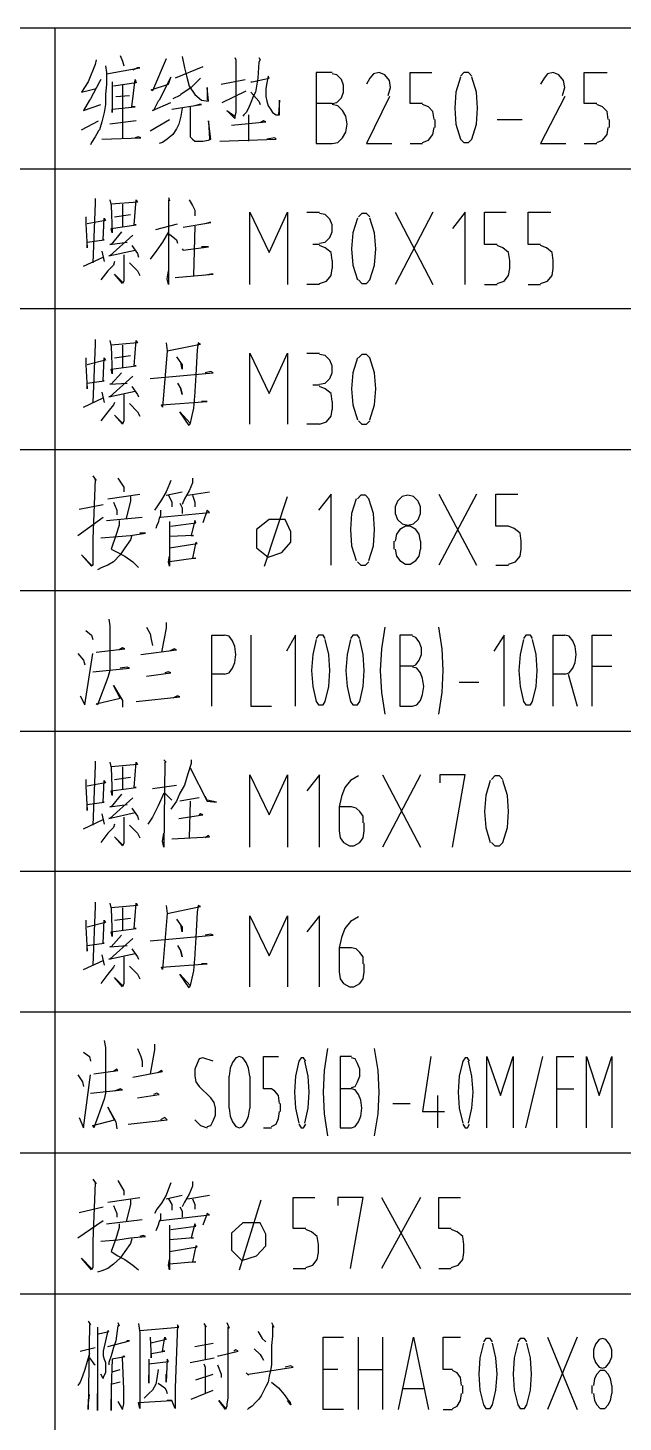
# Model space of a CAD drawing. Header units: millimetres. Extents: x -892 to 4698, y -3687 to 4524.
# Drawn here: x 3363 to 3702, y 211 to 1004 of the extents above; entities that cross this region are included whole.
import ezdxf

# ---------------------------------------------------------------- set-up
doc = ezdxf.new("R2010")
doc.units = ezdxf.units.MM
doc.layers.add('1', color=7, linetype='Continuous')

msp = doc.modelspace()

# ---------------------------------------------------------------- linework, layer by layer
at = {"layer": '1', "color": 0, "lineweight": 25}
for points in [[(2898.03, 1003.91), (4698.03, 1003.91)], [(3378.34, 1003.91), (3378.34, 923.75)], [(3401.8, 985.66), (3401.15, 983.06), (3397.24, 973.28), (3393.33, 967.42), (3401.8, 969.37)], [(3415.49, 988.27), (3416.79, 985.01), (3417.44, 982.41)], [(3441.55, 986.32), (3433.73, 968.07), (3433.08, 968.72), (3442.86, 971.98), (3444.16, 975.89), (3437.64, 962.85), (3436.99, 962.2), (3434.38, 956.99), (3433.73, 956.99), (3444.16, 961.55)], [(3450.68, 987.62), (3451.98, 981.1), (3453.28, 975.89), (3454.59, 970.67), (3457.85, 966.11), (3461.76, 962.85), (3465.67, 962.2), (3465.01, 970.02), (3465.01, 962.85)], [(3480.66, 986.97), (3481.31, 985.66), (3481.31, 958.94), (3481.31, 955.69), (3480.66, 953.73), (3480.66, 952.43), (3476.09, 956.99), (3480.66, 953.73)], [(3494.34, 986.97), (3494.99, 985.66), (3494.34, 984.36), (3493.69, 975.24), (3493.04, 970.67), (3492.39, 967.42), (3491.08, 964.81), (3489.78, 961.55), (3488.48, 958.29), (3487.17, 955.69), (3485.87, 954.38), (3485.22, 953.73)], [(3407.01, 982.41), (3407.66, 978.5), (3407.66, 971.98), (3407.01, 966.11), (3407.01, 960.25), (3406.36, 955.69), (3405.06, 950.47), (3403.75, 945.91), (3403.1, 945.26), (3401.15, 942), (3399.19, 938.74), (3398.54, 937.44)], [(3407.66, 977.84), (3426.56, 981.1), (3425.26, 981.1), (3422.65, 979.8)], [(3462.41, 981.75), (3446.77, 975.24)], [(3489.78, 973.28), (3490.43, 973.28), (3500.21, 975.24), (3499.55, 976.54), (3498.9, 972.63), (3498.25, 969.37), (3498.25, 964.81), (3498.9, 962.2), (3499.55, 959.6), (3500.86, 957.64), (3502.16, 955.69), (3504.12, 954.38), (3506.07, 954.38), (3506.07, 962.85), (3505.42, 954.38)], [(3536.05, 978.5), (3526.93, 978.5), (3526.93, 938.09)], [(3536.05, 960.9), (3538.66, 961.55), (3541.26, 964.16), (3542.57, 967.42), (3542.57, 971.33), (3541.26, 974.58), (3538.66, 977.19), (3536.05, 977.84)], [(3567.98, 965.46), (3569.29, 970.02), (3568.64, 973.93), (3566.03, 977.19), (3562.77, 978.5), (3559.51, 977.84), (3557.56, 975.24), (3555.6, 971.98)], [(3587.53, 960.9), (3580.37, 960.9), (3580.37, 978.5), (3592.75, 978.5)], [(3609.04, 975.89), (3606.43, 967.42), (3605.78, 958.29), (3606.43, 949.17), (3609.04, 940.7)], [(3615.56, 976.54), (3613.6, 978.5), (3611, 978.5), (3609.04, 976.54)], [(3609.04, 940.7), (3611, 938.74), (3613.6, 938.74), (3615.56, 940.7), (3618.16, 949.17), (3618.82, 958.29), (3618.16, 967.42), (3615.56, 975.89)], [(3667.04, 965.46), (3668.35, 970.02), (3667.69, 973.93), (3665.09, 977.19), (3661.83, 978.5), (3658.57, 977.84), (3656.61, 975.24), (3654.66, 971.98)], [(3686.59, 960.9), (3679.42, 960.9), (3679.42, 978.5), (3692.46, 978.5)], [(3404.41, 974.58), (3403.75, 973.28), (3398.54, 963.51), (3397.89, 962.85), (3394.63, 956.99), (3404.41, 960.25)], [(3410.92, 973.28), (3410.92, 970.02), (3410.92, 955.69), (3410.92, 957.64), (3423.96, 958.94), (3422, 958.94), (3423.96, 974.58), (3424.61, 972.63), (3411.57, 970.67)], [(3416.79, 971.33), (3416.79, 941.35)], [(3461.1, 975.24), (3455.89, 970.02), (3450.03, 966.11), (3449.37, 965.46), (3445.46, 963.51)], [(3472.83, 971.98), (3486.52, 974.58)], [(3473.49, 961.55), (3487.17, 968.07)], [(3412.88, 964.81), (3420.7, 965.46)], [(3444.81, 957.64), (3461.76, 960.25), (3460.45, 960.25), (3457.85, 959.6)], [(3489.78, 967.42), (3494.34, 962.2), (3494.99, 960.25)], [(3536.05, 960.9), (3526.93, 960.9)], [(3536.05, 938.09), (3539.31, 938.74), (3541.92, 941.35), (3543.87, 944.61), (3544.52, 949.17), (3543.87, 953.73), (3541.92, 956.99), (3539.31, 959.6), (3536.05, 960.25)], [(3568.64, 964.81), (3555.6, 938.09), (3569.94, 938.09)], [(3594.05, 951.78), (3593.4, 956.34), (3590.79, 958.94), (3587.53, 960.25)], [(3668.35, 964.81), (3654.66, 938.09), (3669, 938.09)], [(3693.11, 951.78), (3692.46, 956.34), (3689.85, 958.94), (3686.59, 960.25)], [(3432.43, 945.26), (3443.51, 951.78)], [(3450.68, 958.29), (3450.03, 953.73), (3448.72, 949.17), (3447.42, 946.56), (3445.46, 943.3), (3442.2, 940.7), (3439.6, 938.74), (3437.64, 938.09)], [(3455.24, 958.94), (3455.24, 945.91), (3455.24, 942), (3456.54, 940.7), (3457.85, 939.39), (3462.41, 939.39), (3465.67, 940.04), (3466.97, 940.7), (3465.67, 951.12), (3466.32, 940.7)], [(3488.48, 954.38), (3488.48, 939.39)], [(3594.7, 947.21), (3594.7, 951.78)], [(3629.89, 951.78), (3644.23, 951.78)], [(3693.76, 947.21), (3693.76, 951.78)], [(3393.33, 945.91), (3403.1, 951.12)], [(3424.61, 951.12), (3409.62, 949.17)], [(3478.7, 948.52), (3498.25, 950.47), (3496.95, 951.12), (3494.99, 949.82)], [(3587.53, 938.74), (3590.79, 940.04), (3593.4, 943.3), (3594.05, 947.21)], [(3686.59, 938.74), (3689.85, 940.04), (3692.46, 943.3), (3693.11, 947.21)], [(3405.06, 940.7), (3427.22, 941.35), (3425.91, 942), (3423.96, 941.35)], [(3472.18, 939.39), (3504.12, 940.7), (3503.46, 941.35), (3498.9, 940.7)], [(3526.93, 938.09), (3536.05, 938.09)], [(3580.37, 938.09), (3587.53, 938.09)], [(3679.42, 938.09), (3686.59, 938.09)], [(2898.03, 923.75), (4698.03, 923.75)], [(2898.03, 923.75), (4698.03, 923.75)], [(3378.34, 923.75), (3378.34, 844.24)], [(3401.15, 906.81), (3401.15, 904.2), (3399.84, 870.31)], [(3409.62, 906.16), (3410.27, 902.9), (3410.92, 887.26), (3410.27, 889.86), (3424.61, 891.82), (3423.31, 891.82), (3424.61, 906.16), (3425.26, 904.85), (3410.27, 903.55)], [(3442.86, 907.46), (3443.51, 905.5), (3442.86, 906.16), (3442.86, 857.93), (3442.2, 861.19), (3442.86, 865.75)], [(3454.59, 906.16), (3456.54, 902.9), (3457.85, 900.29), (3457.85, 897.03)], [(3395.93, 896.38), (3395.93, 892.47), (3396.59, 878.78), (3396.59, 882.04), (3406.36, 883.35), (3405.71, 883.35), (3406.36, 895.73), (3407.01, 894.43), (3396.59, 892.47)], [(3412.23, 896.38), (3421.35, 897.68)], [(3416.79, 903.55), (3416.79, 890.52)], [(3489.13, 857.93), (3489.13, 898.99), (3500.21, 876.18), (3510.63, 898.99), (3510.63, 857.93)], [(3521.71, 898.99), (3528.88, 898.99)], [(3528.88, 881.39), (3532.14, 882.04), (3534.75, 884.65), (3536.05, 887.91), (3536.05, 891.82), (3534.75, 895.08), (3532.14, 897.68), (3528.88, 898.34)], [(3557.56, 896.38), (3555.6, 898.34), (3552.99, 898.34), (3551.04, 896.38)], [(3571.89, 898.99), (3593.4, 857.93)], [(3593.4, 898.99), (3571.89, 857.93)], [(3611.65, 857.93), (3611.65, 898.99), (3604.48, 889.86)], [(3629.89, 880.74), (3622.73, 880.74), (3622.73, 898.99), (3635.11, 898.99)], [(3654.66, 880.74), (3647.49, 880.74), (3647.49, 898.99), (3660.52, 898.99)], [(3435.69, 889.21), (3448.07, 892.47)], [(3451.33, 890.52), (3466.97, 893.12), (3466.32, 893.12), (3463.71, 892.47)], [(3457.85, 891.17), (3457.19, 863.14)], [(3550.39, 895.73), (3547.78, 887.26), (3547.13, 878.13), (3547.78, 869.01), (3550.39, 860.54)], [(3551.04, 860.54), (3552.99, 858.58), (3555.6, 858.58), (3557.56, 860.54), (3560.16, 869.01), (3560.81, 878.13), (3560.16, 887.26), (3557.56, 895.73)], [(3422.65, 885.95), (3409.62, 874.22), (3408.97, 874.22), (3423.96, 877.48)], [(3416.14, 887.91), (3410.27, 880.74), (3409.62, 880.74), (3419.4, 882.04)], [(3442.86, 887.91), (3439.6, 882.04), (3436.34, 877.48), (3432.43, 872.27)], [(3443.51, 886.61), (3447.42, 883.35), (3448.07, 881.39)], [(3528.88, 880.74), (3524.97, 880.74)], [(3394.63, 868.36), (3405.71, 873.57)], [(3405.06, 876.83), (3406.36, 870.96)], [(3417.44, 874.87), (3417.44, 865.1), (3417.44, 862.49), (3417.44, 859.89), (3416.79, 858.58), (3412.23, 863.8), (3416.79, 859.23)], [(3422, 880.09), (3425.26, 875.53), (3425.91, 873.57)], [(3450.68, 878.13), (3451.33, 877.48), (3465.67, 879.44), (3465.01, 879.44), (3461.76, 879.44)], [(3536.05, 871.62), (3535.4, 876.18), (3532.14, 878.78), (3528.88, 880.09)], [(3637.06, 871.62), (3636.41, 876.18), (3633.15, 878.78), (3629.89, 880.09)], [(3661.83, 871.62), (3661.18, 876.18), (3657.92, 878.78), (3654.66, 880.09)], [(3412.23, 870.96), (3411.57, 869.01), (3408.32, 865.75), (3404.41, 860.54)], [(3420.7, 870.31), (3425.26, 865.75), (3426.56, 863.14)], [(3528.88, 858.58), (3532.79, 859.89), (3535.4, 863.14), (3536.05, 867.05)], [(3536.05, 871.62), (3536.05, 867.05)], [(3629.89, 858.58), (3633.81, 859.89), (3636.41, 863.14), (3637.06, 867.05)], [(3637.06, 867.05), (3637.06, 871.62)], [(3654.66, 858.58), (3658.57, 859.89), (3661.18, 863.14), (3661.83, 867.05)], [(3661.83, 867.05), (3661.83, 871.62)], [(3446.77, 861.84), (3468.27, 863.8), (3466.97, 863.8), (3463.06, 863.14)], [(3528.88, 857.93), (3521.71, 857.93)], [(3622.73, 857.93), (3629.89, 857.93)], [(3647.49, 857.93), (3654.66, 857.93)], [(2898.03, 844.24), (4698.03, 844.24)], [(2898.03, 844.24), (4698.03, 844.24)], [(3378.34, 844.24), (3378.34, 764.09)], [(3401.15, 826.65), (3401.15, 824.04), (3399.84, 790.8)], [(3409.62, 826), (3410.27, 822.74), (3410.92, 807.1), (3410.27, 809.7), (3424.61, 811.66), (3423.31, 811.66), (3424.61, 826), (3425.26, 824.69), (3410.27, 823.39)], [(3412.23, 816.22), (3421.35, 817.52)], [(3416.79, 823.39), (3416.79, 810.36)], [(3441.55, 824.69), (3442.2, 820.13), (3439.6, 788.2), (3438.95, 789.5), (3465.01, 791.46), (3464.36, 791.46), (3461.76, 791.46)], [(3442.2, 820.13), (3461.1, 824.04), (3459.8, 824.69), (3459.15, 820.78), (3458.5, 806.45), (3457.85, 797.32), (3457.85, 796.67), (3457.19, 787.55), (3455.89, 781.68), (3455.24, 779.07), (3454.59, 777.77), (3449.37, 785.59), (3455.24, 779.07)], [(3489.13, 778.42), (3489.13, 818.83), (3500.21, 796.02), (3510.63, 818.83), (3510.63, 778.42)], [(3521.71, 818.83), (3528.88, 818.83)], [(3528.88, 801.23), (3532.14, 801.88), (3534.75, 804.49), (3536.05, 807.75), (3536.05, 811.66), (3534.75, 814.92), (3532.14, 817.52), (3528.88, 818.18)], [(3557.56, 781.03), (3560.16, 789.5), (3560.81, 798.63), (3560.16, 807.75), (3557.56, 816.22), (3555.6, 818.18), (3552.99, 818.18), (3551.04, 816.22)], [(3395.93, 816.22), (3395.93, 812.31), (3396.59, 798.63), (3396.59, 801.88), (3406.36, 803.19), (3405.71, 803.19), (3406.36, 816.22), (3407.01, 814.92), (3396.59, 812.31)], [(3447.42, 816.87), (3450.68, 812.31), (3450.68, 809.7), (3450.03, 813.61)], [(3550.39, 816.22), (3547.78, 807.75), (3547.13, 798.63), (3547.78, 789.5), (3550.39, 781.03)], [(3422.65, 805.79), (3409.62, 794.06), (3408.97, 794.06), (3423.96, 797.32)], [(3416.14, 807.75), (3410.27, 801.23), (3409.62, 801.23), (3419.4, 801.88)], [(3432.43, 804.49), (3468.27, 807.75), (3466.97, 808.4), (3463.71, 807.75)], [(3448.07, 801.88), (3450.03, 798.63), (3450.68, 795.37), (3450.03, 798.63)], [(3394.63, 788.2), (3405.71, 793.41)], [(3405.06, 796.67), (3406.36, 790.8)], [(3417.44, 795.37), (3417.44, 784.94), (3417.44, 782.33), (3417.44, 780.38), (3416.79, 778.42), (3412.23, 783.64), (3416.79, 779.07)], [(3422, 799.93), (3425.26, 795.37), (3425.91, 794.06)], [(3528.88, 800.58), (3524.97, 800.58)], [(3536.05, 791.46), (3535.4, 796.02), (3532.14, 798.63), (3528.88, 799.93)], [(3412.23, 790.8), (3411.57, 789.5), (3408.32, 785.59), (3404.41, 780.38)], [(3420.7, 790.15), (3425.26, 785.59), (3426.56, 782.98)], [(3528.88, 778.42), (3532.79, 779.73), (3535.4, 782.98), (3536.05, 786.89)], [(3536.05, 791.46), (3536.05, 786.89)], [(3528.88, 778.42), (3521.71, 778.42)], [(3551.04, 780.38), (3552.99, 778.42), (3555.6, 778.42), (3557.56, 780.38)], [(2898.03, 764.09), (4698.03, 764.09)], [(2898.03, 764.09), (4698.03, 764.09)], [(3378.34, 764.09), (3378.34, 683.93)], [(3399.84, 749.1), (3401.8, 746.49), (3401.15, 747.14), (3399.84, 713.25), (3399.84, 699.57), (3399.84, 698.26), (3399.19, 697.61), (3393.33, 704.13), (3399.19, 698.26)], [(3414.18, 747.79), (3417.44, 742.58), (3417.44, 739.97)], [(3444.16, 746.49), (3443.51, 744.53), (3441.55, 739.97), (3438.95, 735.41), (3436.34, 731.5), (3435.04, 729.55)], [(3456.54, 747.79), (3456.54, 745.19), (3454.59, 740.62), (3451.98, 736.06), (3450.68, 732.8)], [(3408.32, 736.06), (3426.56, 738.67)], [(3441.55, 738.02), (3450.68, 739.97)], [(3442.86, 738.02), (3444.81, 734.11), (3444.81, 731.5)], [(3453.94, 738.02), (3466.32, 739.97)], [(3456.54, 738.02), (3457.85, 734.11), (3457.85, 731.5)], [(3535.4, 698.26), (3535.4, 738.67), (3528.23, 729.55)], [(3556.9, 700.87), (3559.51, 709.34), (3560.16, 718.47), (3559.51, 727.59), (3556.9, 736.06), (3554.95, 738.02), (3552.34, 738.02), (3550.39, 736.06)], [(3579.06, 738.02), (3575.8, 737.37), (3573.2, 734.76), (3571.89, 731.5), (3571.89, 727.59), (3573.2, 724.33), (3575.8, 721.72), (3579.06, 721.07), (3582.32, 721.72), (3584.93, 724.33), (3586.23, 727.59), (3586.23, 731.5), (3584.93, 734.76), (3582.32, 737.37), (3579.06, 738.02)], [(3596.66, 738.67), (3618.16, 698.26)], [(3618.16, 738.67), (3596.66, 698.26)], [(3636.41, 720.42), (3629.24, 720.42), (3629.24, 738.67), (3641.63, 738.67)], [(3392.02, 730.2), (3405.71, 732.8)], [(3411.57, 734.11), (3413.53, 729.55), (3413.53, 726.94)], [(3421.35, 737.37), (3421.35, 734.76), (3418.74, 724.98)], [(3449.37, 733.46), (3450.68, 730.85), (3450.68, 727.59)], [(3497.6, 697.61), (3510.63, 737.37)], [(3549.74, 736.06), (3547.13, 727.59), (3546.48, 718.47), (3547.13, 709.34), (3549.74, 700.87)], [(3391.37, 715.21), (3405.71, 725.63)], [(3407.66, 723.68), (3427.87, 725.63)], [(3414.83, 723.68), (3414.83, 721.07), (3412.88, 715.21), (3410.27, 707.39), (3414.18, 705.43), (3418.09, 703.48), (3422.65, 700.22), (3425.91, 696.96)], [(3438.29, 729.55), (3438.29, 726.29), (3437.64, 724.98), (3436.99, 722.38), (3436.34, 721.07), (3435.69, 719.12)], [(3438.29, 725.63), (3466.32, 728.24), (3465.01, 729.55), (3462.41, 722.38)], [(3443.51, 723.03), (3443.51, 721.07), (3443.51, 711.3), (3443.51, 697.61), (3442.86, 700.22), (3443.51, 703.48)], [(3444.16, 720.42), (3458.5, 722.38), (3457.85, 723.68), (3455.89, 715.21), (3457.19, 715.21), (3443.51, 714.56)], [(3493.04, 708.04), (3499.55, 702.83), (3507.38, 705.43), (3512.59, 711.3), (3512.59, 717.16), (3509.33, 724.33), (3500.21, 724.33), (3493.04, 718.47), (3493.04, 708.04)], [(3422, 715.21), (3421.35, 712.6), (3418.09, 708.04), (3415.49, 704.13), (3411.57, 700.22), (3408.32, 698.26), (3405.06, 696.96), (3402.45, 695.66)], [(3404.41, 713.9), (3414.18, 714.56), (3421.35, 715.21), (3429.82, 716.51), (3428.52, 716.51), (3426.56, 716.51)], [(3586.23, 711.95), (3585.58, 715.86), (3583.62, 718.47), (3580.37, 720.42), (3577.76, 720.42), (3574.5, 718.47), (3572.55, 715.86), (3571.89, 711.95)], [(3643.58, 711.95), (3642.93, 716.51), (3639.67, 719.12), (3636.41, 720.42)], [(3443.51, 708.04), (3459.15, 710.65), (3458.5, 711.3), (3456.54, 702.17), (3458.5, 702.17), (3443.51, 700.22)], [(3571.24, 707.39), (3571.24, 711.95)], [(3571.89, 707.39), (3572.55, 703.48), (3574.5, 700.87), (3577.76, 698.92), (3580.37, 698.92), (3583.62, 700.87), (3585.58, 703.48), (3586.23, 707.39)], [(3586.23, 711.95), (3586.23, 707.39)], [(3636.41, 698.92), (3640.32, 700.22), (3642.93, 703.48), (3643.58, 707.39)], [(3643.58, 707.39), (3643.58, 711.95)], [(3550.39, 700.22), (3552.34, 698.26), (3554.95, 698.26), (3556.9, 700.22)], [(3629.24, 698.26), (3636.41, 698.26)], [(2898.03, 683.93), (4698.03, 683.93)], [(2898.03, 683.93), (4698.03, 683.93)], [(3378.34, 683.93), (3378.34, 603.77)], [(3408.97, 667.63), (3409.62, 663.72), (3409.62, 638.31), (3408.32, 634.4), (3402.45, 618.76), (3401.8, 619.41), (3415.49, 622.67), (3411.57, 629.83), (3416.79, 621.36), (3416.79, 617.45)], [(3395.93, 661.12), (3399.19, 658.51), (3399.84, 655.9)], [(3430.47, 663.07), (3432.43, 659.16), (3433.08, 655.9), (3433.73, 652.64)], [(3441.55, 665.68), (3441.55, 662.42), (3438.95, 648.73)], [(3467.62, 618.1), (3467.62, 658.51), (3474.79, 658.51)], [(3474.79, 636.35), (3477.4, 637), (3479.35, 639.61), (3480.66, 642.87), (3481.31, 647.43), (3480.66, 651.99), (3479.35, 655.25), (3477.4, 657.86), (3474.79, 658.51)], [(3489.78, 658.51), (3489.78, 618.1), (3501.51, 618.1)], [(3515.2, 618.1), (3515.2, 658.51), (3509.98, 649.39)], [(3532.14, 656.55), (3530.84, 658.51), (3528.23, 658.51), (3526.93, 656.55)], [(3551.69, 656.55), (3550.39, 658.51), (3547.78, 658.51), (3546.48, 656.55)], [(3566.03, 663.07), (3564.07, 650.69), (3563.42, 638.31), (3564.07, 625.92), (3566.03, 613.54)], [(3581.67, 658.51), (3574.5, 658.51), (3574.5, 618.1)], [(3596.66, 613.54), (3598.61, 625.92), (3599.27, 638.31), (3598.61, 650.69), (3596.66, 663.07)], [(3633.81, 618.1), (3633.81, 658.51), (3627.94, 649.39)], [(3650.1, 656.55), (3648.79, 658.51), (3646.19, 658.51), (3644.88, 656.55)], [(3661.83, 618.1), (3661.83, 658.51), (3668.35, 658.51)], [(3668.35, 636.35), (3670.95, 637), (3672.91, 639.61), (3674.21, 642.87), (3674.86, 647.43), (3674.21, 651.99), (3672.91, 655.25), (3670.95, 657.86), (3668.35, 658.51)], [(3683.99, 618.1), (3683.99, 658.51), (3695.07, 658.51)], [(3401.8, 648.73), (3418.09, 650.69), (3416.79, 651.34), (3414.83, 650.04)], [(3427.22, 647.43), (3447.42, 650.04), (3446.12, 650.69), (3443.51, 649.39)], [(3526.93, 655.9), (3524.97, 647.43), (3524.32, 638.31), (3524.97, 629.18), (3526.93, 620.71)], [(3526.93, 620.71), (3528.23, 618.76), (3530.84, 618.76), (3532.14, 620.71), (3534.09, 629.18), (3534.75, 638.31), (3534.09, 647.43), (3532.14, 655.9)], [(3546.48, 655.9), (3544.52, 647.43), (3543.87, 638.31), (3544.52, 629.18), (3546.48, 620.71)], [(3546.48, 620.71), (3547.78, 618.76), (3550.39, 618.76), (3551.69, 620.71), (3553.65, 629.18), (3554.3, 638.31), (3553.65, 647.43), (3551.69, 655.9)], [(3581.67, 640.91), (3583.62, 641.57), (3585.58, 644.17), (3586.88, 647.43), (3586.88, 651.34), (3585.58, 654.6), (3583.62, 657.21), (3581.67, 657.86)], [(3644.88, 655.9), (3642.93, 647.43), (3642.28, 638.31), (3642.93, 629.18), (3644.88, 620.71)], [(3644.88, 620.71), (3646.19, 618.76), (3648.79, 618.76), (3650.1, 620.71), (3652.05, 629.18), (3652.7, 638.31), (3652.05, 647.43), (3650.1, 655.9)], [(3391.37, 648.08), (3394.63, 644.17), (3395.28, 641.57)], [(3392.68, 623.97), (3395.28, 618.76), (3399.84, 648.08)], [(3399.84, 637.66), (3420.7, 639.61), (3419.4, 640.26), (3415.49, 639.61)], [(3430.47, 635.05), (3444.16, 637), (3442.86, 637.66), (3440.9, 637)], [(3474.79, 636.35), (3467.62, 636.35)], [(3581.67, 640.91), (3574.5, 640.91)], [(3581.67, 618.1), (3584.28, 618.76), (3586.23, 621.36), (3587.53, 624.62), (3588.19, 629.18), (3587.53, 633.74), (3586.23, 637), (3584.28, 639.61), (3581.67, 640.26)], [(3668.35, 636.35), (3661.83, 636.35)], [(3670.3, 636.35), (3675.51, 618.1)], [(3683.99, 640.91), (3695.07, 640.91)], [(3608.39, 631.79), (3619.47, 631.79)], [(3424.61, 620.71), (3449.37, 623.32), (3448.07, 623.97), (3445.46, 622.67)], [(3574.5, 618.1), (3581.67, 618.1)], [(2898.03, 603.77), (4698.03, 603.77)], [(2898.03, 603.77), (4698.03, 603.77)], [(3378.34, 603.77), (3378.34, 524.26)], [(3440.25, 587.47), (3441.55, 586.17), (3440.9, 586.17), (3440.25, 537.94), (3439.6, 541.2), (3440.25, 545.77)], [(3455.89, 587.47), (3455.89, 585.52), (3453.94, 579.65), (3451.98, 573.14), (3449.37, 568.57), (3447.42, 564.01), (3444.16, 559.45)], [(3401.15, 586.82), (3401.15, 584.22), (3399.84, 550.33)], [(3409.62, 586.17), (3410.27, 582.91), (3410.92, 567.27), (3410.27, 569.88), (3424.61, 571.83), (3423.31, 571.83), (3424.61, 586.17), (3425.26, 584.87), (3410.27, 583.56)], [(3416.79, 583.56), (3416.79, 570.53)], [(3455.24, 582.91), (3465.01, 564.01), (3470.23, 563.36), (3465.01, 564.66), (3463.71, 566.62)], [(3489.13, 537.94), (3489.13, 579), (3500.21, 556.19), (3510.63, 579), (3510.63, 537.94)], [(3528.88, 537.94), (3528.88, 579), (3521.71, 569.88)], [(3564.72, 579), (3586.23, 537.94)], [(3586.23, 579), (3564.72, 537.94)], [(3604.48, 537.94), (3611.65, 579), (3597.31, 579), (3597.31, 574.44)], [(3395.93, 576.4), (3395.93, 572.48), (3396.59, 558.8), (3396.59, 562.06), (3406.36, 563.36), (3405.71, 563.36), (3406.36, 575.74), (3407.01, 574.44), (3396.59, 572.48)], [(3412.23, 576.4), (3421.35, 577.7)], [(3433.73, 571.18), (3447.42, 573.14)], [(3551.04, 578.35), (3546.48, 575.74), (3543.22, 571.83), (3541.26, 566.62), (3539.96, 560.75)], [(3625.98, 575.74), (3623.38, 567.27), (3622.73, 558.15), (3623.38, 549.02), (3625.98, 540.55)], [(3633.15, 576.4), (3631.2, 578.35), (3628.59, 578.35), (3626.64, 576.4)], [(3626.64, 540.55), (3628.59, 538.6), (3631.2, 538.6), (3633.15, 540.55), (3635.76, 549.02), (3636.41, 558.15), (3635.76, 567.27), (3633.15, 575.74)], [(3422.65, 565.97), (3409.62, 554.24), (3408.97, 554.24), (3423.96, 557.5)], [(3416.14, 567.92), (3410.27, 560.75), (3409.62, 560.75), (3419.4, 562.06)], [(3440.25, 568.57), (3436.99, 561.41), (3433.73, 554.89), (3431.13, 550.98)], [(3440.9, 568.57), (3444.81, 564.66)], [(3460.45, 565.97), (3449.37, 564.01)], [(3455.24, 564.01), (3454.59, 543.16)], [(3405.06, 556.84), (3406.36, 550.98)], [(3422, 560.1), (3425.26, 555.54), (3425.91, 553.59)], [(3448.72, 554.24), (3462.41, 556.19), (3461.1, 556.84), (3460.45, 556.19)], [(3539.96, 560.75), (3539.96, 547.07)], [(3547.13, 560.75), (3539.96, 560.75)], [(3553.65, 551.63), (3553.65, 555.54), (3551.69, 558.15), (3549.74, 560.1), (3547.13, 560.75)], [(3394.63, 548.37), (3405.71, 553.59)], [(3412.23, 550.98), (3411.57, 549.02), (3408.32, 545.77), (3404.41, 540.55)], [(3417.44, 554.89), (3417.44, 545.11), (3417.44, 542.51), (3417.44, 539.9), (3416.79, 538.6), (3412.23, 543.81), (3416.79, 539.25)], [(3420.7, 550.33), (3425.26, 545.77), (3426.56, 543.16)], [(3554.3, 547.07), (3554.3, 551.63)], [(3444.81, 542.51), (3466.32, 543.81), (3465.67, 544.46), (3463.71, 543.16)], [(3539.96, 547.07), (3540.61, 543.16), (3542.57, 540.55), (3545.83, 538.6), (3548.43, 538.6), (3551.69, 540.55), (3553.65, 543.16), (3554.3, 547.07)], [(2898.03, 524.26), (4698.03, 524.26)], [(2898.03, 524.26), (4698.03, 524.26)], [(3378.34, 524.26), (3378.34, 444.1)], [(3401.15, 506.66), (3401.15, 504.06), (3399.84, 470.82)], [(3409.62, 506.01), (3410.27, 502.75), (3410.92, 487.11), (3410.27, 489.72), (3424.61, 491.67), (3423.31, 491.67), (3424.61, 506.01), (3425.26, 504.71), (3410.27, 503.4)], [(3416.79, 503.4), (3416.79, 490.37)], [(3441.55, 504.71), (3442.2, 500.15), (3439.6, 468.21), (3438.95, 469.52), (3465.01, 471.47), (3464.36, 471.47), (3461.76, 471.47)], [(3442.2, 500.15), (3461.1, 504.06), (3459.8, 504.71), (3459.15, 500.8), (3458.5, 486.46), (3457.85, 477.34), (3457.85, 476.68), (3457.19, 467.56), (3455.89, 461.7), (3455.24, 459.09), (3454.59, 457.79), (3449.37, 465.61), (3455.24, 459.09)], [(3395.93, 496.24), (3395.93, 492.33), (3396.59, 478.64), (3396.59, 481.9), (3406.36, 483.2), (3405.71, 483.2), (3406.36, 496.24), (3407.01, 494.93), (3396.59, 492.33)], [(3412.23, 496.24), (3421.35, 497.54)], [(3447.42, 496.89), (3450.68, 492.33), (3450.68, 489.72), (3450.03, 493.63)], [(3489.13, 458.44), (3489.13, 498.84), (3500.21, 476.03), (3510.63, 498.84), (3510.63, 458.44)], [(3528.88, 458.44), (3528.88, 498.84), (3521.71, 489.72)], [(3551.04, 498.19), (3546.48, 495.58), (3543.22, 491.67), (3541.26, 486.46), (3539.96, 480.59)], [(3422.65, 485.81), (3409.62, 474.08), (3408.97, 474.08), (3423.96, 477.34)], [(3416.14, 487.76), (3410.27, 481.25), (3409.62, 481.25), (3419.4, 481.9)], [(3432.43, 484.51), (3468.27, 487.76), (3466.97, 488.42), (3463.71, 487.76)], [(3405.06, 476.68), (3406.36, 470.82)], [(3422, 479.94), (3425.26, 475.38), (3425.91, 474.08)], [(3448.07, 481.9), (3450.03, 478.64), (3450.68, 475.38), (3450.03, 478.64)], [(3539.96, 480.59), (3539.96, 466.91)], [(3547.13, 480.59), (3539.96, 480.59)], [(3553.65, 471.47), (3553.65, 475.38), (3551.69, 477.99), (3549.74, 479.94), (3547.13, 480.59)], [(3394.63, 468.21), (3405.71, 473.43)], [(3412.23, 470.82), (3411.57, 469.52), (3408.32, 465.61), (3404.41, 460.39)], [(3417.44, 475.38), (3417.44, 464.95), (3417.44, 462.35), (3417.44, 460.39), (3416.79, 458.44), (3412.23, 463.65), (3416.79, 459.09)], [(3420.7, 470.17), (3425.26, 465.61), (3426.56, 463)], [(3554.3, 466.91), (3554.3, 471.47)], [(3539.96, 466.91), (3540.61, 463), (3542.57, 460.39), (3545.83, 458.44), (3548.43, 458.44), (3551.69, 460.39), (3553.65, 463), (3554.3, 466.91)], [(2898.03, 444.1), (4698.03, 444.1)], [(2898.03, 444.1), (4698.03, 444.1)], [(3378.34, 444.1), (3378.34, 363.94)], [(3394.63, 421.29), (3397.89, 418.68), (3398.54, 416.08)], [(3406.36, 427.81), (3407.01, 423.9), (3407.01, 397.83), (3406.36, 394.57), (3400.5, 378.28), (3399.84, 379.58), (3412.23, 382.84), (3408.32, 390.01), (3412.88, 381.54), (3413.53, 377.63)], [(3425.26, 423.25), (3427.22, 418.68), (3427.87, 416.08), (3427.87, 412.82)], [(3435.04, 425.85), (3435.04, 422.59), (3432.43, 408.91)], [(3533.44, 423.25), (3531.49, 410.86), (3530.84, 398.48), (3531.49, 386.1), (3533.44, 373.72)], [(3560.16, 373.72), (3562.12, 386.1), (3562.77, 398.48), (3562.12, 410.86), (3560.16, 423.25)], [(3468.27, 416.08), (3462.41, 418.03), (3460.45, 417.38), (3459.15, 414.77), (3457.85, 411.51), (3457.85, 407.6), (3458.5, 404.35), (3460.45, 401.74)], [(3489.13, 407.6), (3488.48, 412.17), (3487.17, 415.42), (3485.22, 418.03), (3483.26, 418.68), (3481.31, 418.03), (3479.35, 415.42), (3478.05, 412.17), (3477.4, 407.6)], [(3501.51, 400.44), (3496.95, 400.44), (3496.95, 418.68), (3505.42, 418.68)], [(3521.06, 416.08), (3519.76, 418.03), (3518.45, 418.03), (3517.15, 416.08), (3515.2, 407.6), (3514.54, 398.48), (3515.2, 389.36), (3517.15, 380.88)], [(3520.41, 380.88), (3522.36, 389.36), (3523.02, 398.48), (3522.36, 407.6), (3520.41, 416.08)], [(3547.13, 418.68), (3540.61, 418.68), (3540.61, 378.28)], [(3547.13, 401.09), (3549.08, 401.74), (3550.39, 404.35), (3551.69, 407.6), (3551.69, 411.51), (3550.39, 414.77), (3549.08, 417.38), (3547.13, 418.03)], [(3592.1, 418.68), (3587.53, 387.4), (3599.92, 387.4)], [(3614.25, 416.08), (3612.95, 418.03), (3611.65, 418.03), (3610.34, 416.08), (3608.39, 407.6), (3607.74, 398.48), (3608.39, 389.36), (3610.34, 380.88)], [(3613.6, 380.88), (3615.56, 389.36), (3616.21, 398.48), (3615.56, 407.6), (3613.6, 416.08)], [(3624.03, 378.28), (3624.03, 418.68), (3631.85, 396.53), (3639.02, 418.68), (3639.02, 378.28)], [(3646.19, 378.28), (3655.96, 418.68)], [(3663.78, 378.28), (3663.78, 418.68), (3673.56, 418.68)], [(3680.73, 378.28), (3680.73, 418.68), (3687.9, 396.53), (3695.07, 418.68), (3695.07, 378.28)], [(3391.37, 408.26), (3393.98, 404.35), (3394.63, 401.74)], [(3392.02, 384.14), (3394.63, 378.28), (3398.54, 408.26)], [(3400.5, 408.91), (3414.18, 410.86), (3413.53, 411.51), (3411.57, 410.21)], [(3422.65, 406.95), (3439.6, 410.21), (3438.95, 410.86), (3436.99, 409.56)], [(3477.4, 389.36), (3477.4, 407.6)], [(3489.13, 407.6), (3489.13, 389.36)], [(3398.54, 397.83), (3416.79, 399.78), (3415.49, 400.44), (3412.23, 399.13)], [(3425.26, 395.22), (3437.64, 397.18), (3436.34, 397.83), (3434.38, 397.18)], [(3460.45, 401.74), (3466.97, 395.22)], [(3506.07, 391.96), (3505.42, 396.53), (3503.46, 399.13), (3501.51, 400.44)], [(3547.13, 400.44), (3540.61, 400.44)], [(3547.13, 378.28), (3549.08, 378.93), (3551.04, 381.54), (3552.34, 384.79), (3552.99, 389.36), (3552.34, 393.92), (3551.04, 397.18), (3549.08, 399.78), (3547.13, 400.44)], [(3663.78, 400.44), (3673.56, 400.44)], [(3465.01, 378.93), (3466.97, 379.58), (3468.27, 382.19), (3469.58, 385.45), (3469.58, 389.36), (3468.92, 392.62), (3466.97, 395.22)], [(3477.4, 389.36), (3478.05, 384.79), (3479.35, 381.54), (3481.31, 378.93), (3483.26, 378.28), (3485.22, 378.93), (3487.17, 381.54), (3488.48, 384.79), (3489.13, 389.36)], [(3506.72, 387.4), (3506.72, 391.96)], [(3570.59, 391.96), (3580.37, 391.96)], [(3596.01, 396.53), (3596.01, 378.28)], [(3420.05, 380.23), (3442.2, 382.84), (3440.9, 384.14), (3438.29, 382.84)], [(3457.85, 382.84), (3461.1, 379.58), (3465.01, 378.28)], [(3501.51, 378.93), (3504.12, 380.23), (3505.42, 383.49), (3506.07, 387.4)], [(3496.95, 378.28), (3501.51, 378.28)], [(3517.15, 380.23), (3518.45, 378.28), (3519.76, 378.28), (3521.06, 380.23)], [(3540.61, 378.28), (3547.13, 378.28)], [(3610.34, 380.23), (3611.65, 378.28), (3612.95, 378.28), (3614.25, 380.23)], [(2898.03, 363.94), (4698.03, 363.94)], [(2898.03, 363.94), (4698.03, 363.94)], [(3378.34, 363.94), (3378.34, 283.78)], [(3399.84, 348.95), (3401.8, 346.34), (3401.15, 347), (3399.84, 313.76), (3399.84, 299.42), (3399.84, 298.77), (3399.19, 297.47), (3393.33, 303.98), (3399.19, 298.12)], [(3414.18, 348.3), (3417.44, 342.43), (3417.44, 339.83)], [(3444.16, 347), (3443.51, 345.04), (3441.55, 339.83), (3438.95, 335.27), (3436.34, 332.01), (3435.04, 329.4)], [(3456.54, 347.65), (3456.54, 345.04), (3454.59, 340.48), (3451.98, 335.92), (3450.68, 333.31)], [(3392.02, 330.05), (3405.71, 333.31)], [(3408.32, 335.92), (3426.56, 338.52)], [(3411.57, 333.96), (3413.53, 329.4), (3413.53, 327.45)], [(3421.35, 337.22), (3421.35, 334.61), (3418.74, 324.84)], [(3441.55, 337.87), (3450.68, 339.83)], [(3442.86, 337.87), (3444.81, 334.61), (3444.81, 331.36)], [(3449.37, 333.31), (3450.68, 330.7), (3450.68, 327.45)], [(3453.94, 337.87), (3466.32, 339.83)], [(3456.54, 337.87), (3457.85, 334.61), (3457.85, 332.01)], [(3483.26, 297.47), (3495.64, 337.22)], [(3521.06, 320.93), (3513.89, 320.93), (3513.89, 338.52), (3526.27, 338.52)], [(3546.48, 298.12), (3553.65, 338.52), (3539.31, 338.52), (3539.31, 333.96)], [(3564.07, 338.52), (3586.23, 298.12)], [(3586.23, 338.52), (3564.07, 298.12)], [(3603.83, 320.93), (3596.66, 320.93), (3596.66, 338.52), (3609.04, 338.52)], [(3391.37, 315.71), (3405.71, 325.49)], [(3407.66, 323.53), (3427.87, 326.14)], [(3438.29, 329.4), (3438.29, 326.14), (3437.64, 324.84), (3436.99, 322.88), (3436.34, 320.93), (3435.69, 319.62)], [(3438.29, 325.49), (3466.32, 328.75), (3465.01, 329.4), (3462.41, 322.88)], [(3414.83, 323.53), (3414.83, 321.58), (3412.88, 315.06), (3410.27, 307.89), (3414.18, 305.29), (3418.09, 303.33), (3422.65, 300.07), (3425.91, 297.47)], [(3443.51, 322.88), (3443.51, 320.93), (3443.51, 311.15), (3443.51, 297.47), (3442.86, 300.07), (3443.51, 303.33)], [(3444.16, 320.28), (3458.5, 322.23), (3457.85, 323.53), (3455.89, 315.71), (3457.19, 315.71), (3443.51, 314.41)], [(3478.7, 308.55), (3484.57, 302.68), (3493.04, 305.29), (3498.25, 311.15), (3498.25, 317.67), (3494.99, 324.19), (3485.22, 324.19), (3478.7, 318.32), (3478.7, 308.55)], [(3528.23, 311.8), (3527.58, 316.37), (3524.32, 318.97), (3521.06, 320.28)], [(3611, 311.8), (3610.34, 316.37), (3607.09, 318.97), (3603.83, 320.28)], [(3422, 315.06), (3421.35, 312.46), (3418.09, 307.89), (3415.49, 303.98), (3411.57, 300.73), (3408.32, 298.12), (3405.06, 296.82), (3402.45, 296.16)], [(3404.41, 313.76), (3414.18, 314.41), (3421.35, 315.71), (3429.82, 316.37), (3428.52, 317.02), (3426.56, 316.37)], [(3443.51, 307.89), (3459.15, 310.5), (3458.5, 311.15), (3456.54, 302.03), (3458.5, 302.03), (3443.51, 300.73)], [(3528.23, 307.24), (3528.23, 311.8)], [(3611, 307.24), (3611, 311.8)], [(3521.06, 298.77), (3524.97, 300.07), (3527.58, 303.33), (3528.23, 307.24)], [(3603.83, 298.77), (3607.74, 300.07), (3610.34, 303.33), (3611, 307.24)], [(3513.89, 298.12), (3521.06, 298.12)], [(3596.66, 298.12), (3603.83, 298.12)], [(2898.03, 283.78), (4698.03, 283.78)], [(2898.03, 283.78), (4698.03, 283.78)], [(3378.34, 283.78), (3378.34, 204.27)], [(3397.24, 268.14), (3398.54, 266.19), (3397.89, 266.19), (3397.24, 217.96), (3397.24, 219.91), (3397.89, 226.43)], [(3402.45, 264.88), (3402.45, 260.97), (3402.45, 217.31), (3402.45, 221.22), (3402.45, 227.08)], [(3403.1, 260.97), (3408.97, 262.27), (3408.32, 262.93), (3405.71, 251.2), (3405.71, 249.89), (3405.71, 248.59), (3406.36, 246.63), (3407.01, 244.68), (3407.01, 242.72), (3407.01, 240.77), (3407.01, 238.81), (3406.36, 237.51), (3405.71, 236.21), (3405.71, 235.56), (3404.41, 238.16)], [(3414.18, 267.49), (3414.83, 265.53), (3414.18, 265.53), (3412.88, 257.06), (3411.57, 253.15), (3410.27, 248.59), (3408.97, 244.68), (3408.97, 243.38)], [(3425.91, 266.84), (3426.56, 261.62), (3426.56, 218.61), (3425.91, 221.87), (3444.81, 223.17), (3443.51, 223.17), (3442.2, 223.17)], [(3426.56, 262.93), (3448.72, 264.88), (3448.07, 266.19), (3446.77, 230.34), (3446.77, 226.43), (3446.77, 222.52), (3446.77, 218.61), (3444.81, 223.17)], [(3463.06, 266.84), (3464.36, 264.88), (3463.71, 265.53), (3463.71, 246.63)], [(3476.09, 267.49), (3477.4, 264.23), (3476.75, 264.88), (3476.75, 227.73), (3476.75, 224.48), (3476.09, 221.22), (3476.09, 219.91), (3475.44, 217.96), (3471.53, 223.17), (3475.44, 218.61)], [(3501.51, 267.49), (3502.81, 264.88), (3502.16, 265.53), (3502.16, 259.67), (3501.51, 254.45), (3501.51, 250.54), (3501.51, 246.63), (3501.51, 243.38), (3500.86, 240.12), (3500.21, 236.86), (3499.55, 233.6), (3498.25, 230.99), (3496.95, 228.39), (3495.64, 225.78), (3494.34, 223.82), (3492.39, 221.87), (3490.43, 219.91), (3488.48, 218.61), (3487.82, 217.96)], [(3493.69, 262.27), (3494.34, 261.62), (3496.3, 258.36), (3498.25, 256.41)], [(3408.32, 253.8), (3420.7, 257.06), (3419.4, 257.06), (3418.74, 256.41)], [(3432.43, 259.02), (3433.08, 247.29), (3433.08, 249.89), (3440.9, 251.2), (3439.6, 251.2), (3440.9, 259.02), (3441.55, 257.71), (3433.08, 255.76)], [(3457.85, 253.8), (3468.27, 255.76)], [(3542.57, 217.96), (3530.84, 217.96), (3530.84, 259.02), (3542.57, 259.02)], [(3551.04, 217.96), (3551.04, 259.02)], [(3564.72, 259.02), (3564.72, 217.96)], [(3573.85, 217.96), (3582.32, 259.02), (3590.79, 217.96)], [(3604.48, 240.77), (3599.27, 240.77), (3599.27, 259.02), (3609.04, 259.02)], [(3622.07, 255.76), (3620.12, 247.29), (3619.47, 238.16), (3620.12, 229.04), (3622.07, 220.57)], [(3627.29, 256.41), (3625.98, 258.36), (3623.38, 258.36), (3622.07, 256.41)], [(3622.07, 220.57), (3623.38, 218.61), (3625.98, 218.61), (3627.29, 220.57), (3629.24, 229.04), (3629.89, 238.16), (3629.24, 247.29), (3627.29, 255.76)], [(3641.63, 255.76), (3639.67, 247.29), (3639.02, 238.16), (3639.67, 229.04), (3641.63, 220.57)], [(3646.84, 256.41), (3645.54, 258.36), (3642.93, 258.36), (3641.63, 256.41)], [(3641.63, 220.57), (3642.93, 218.61), (3645.54, 218.61), (3646.84, 220.57), (3648.79, 229.04), (3649.45, 238.16), (3648.79, 247.29), (3646.84, 255.76)], [(3658.57, 259.02), (3675.51, 217.96)], [(3675.51, 259.02), (3658.57, 217.96)], [(3689.85, 258.36), (3687.9, 257.71), (3685.94, 255.11), (3684.64, 251.85), (3684.64, 247.94), (3685.94, 244.68), (3687.9, 242.07), (3689.85, 241.42), (3691.81, 242.07), (3693.76, 244.68), (3695.07, 247.94), (3695.07, 251.85), (3693.76, 255.11), (3691.81, 257.71), (3689.85, 258.36)], [(3397.89, 249.89), (3396.59, 245.33), (3395.28, 240.77), (3393.98, 236.86), (3392.68, 233.6), (3391.37, 231.64)], [(3392.68, 251.2), (3401.15, 253.15)], [(3397.89, 247.29), (3400.5, 244.03), (3401.15, 243.38)], [(3414.18, 222.52), (3416.79, 217.96), (3417.44, 221.22), (3417.44, 225.13), (3417.44, 229.69), (3416.79, 247.29), (3417.44, 248.59), (3418.09, 247.94), (3410.92, 246.63), (3410.27, 230.34), (3410.27, 220.57), (3410.27, 217.31), (3410.27, 219.91), (3410.27, 223.82)], [(3431.78, 246.63), (3431.78, 243.38), (3431.78, 232.95), (3431.78, 234.9), (3431.78, 237.51)], [(3431.78, 244.03), (3442.86, 245.33), (3442.2, 246.63), (3441.55, 233.6), (3441.55, 235.56), (3441.55, 238.16)], [(3455.24, 244.68), (3468.92, 247.29)], [(3470.88, 248.59), (3471.53, 248.59), (3482.61, 251.2), (3481.31, 251.85), (3480, 251.2)], [(3491.73, 252.5), (3494.99, 249.24), (3496.3, 247.29), (3496.95, 245.98)], [(3410.92, 239.47), (3415.49, 240.77)], [(3436.99, 240.77), (3436.34, 235.56), (3435.69, 232.3), (3433.73, 229.04), (3431.78, 227.08), (3430.47, 225.78), (3429.17, 224.48)], [(3458.5, 234.9), (3468.27, 238.16)], [(3463.06, 244.03), (3463.71, 242.07), (3463.71, 227.08)], [(3470.88, 243.38), (3472.83, 238.16), (3472.83, 236.21)], [(3487.17, 238.81), (3488.48, 237.51), (3488.48, 238.16), (3513.89, 242.07), (3512.59, 242.72), (3509.33, 242.07)], [(3539.31, 240.77), (3530.84, 240.77)], [(3551.04, 240.77), (3564.72, 240.77)], [(3609.69, 231.64), (3609.04, 236.21), (3607.09, 238.81), (3604.48, 240.12)], [(3695.07, 231.64), (3694.41, 235.56), (3693.11, 238.16), (3691.15, 240.12), (3688.55, 240.12), (3686.59, 238.16), (3685.29, 235.56), (3684.64, 231.64)], [(3415.49, 233.6), (3410.92, 232.3)], [(3436.99, 232.95), (3440.9, 230.34), (3441.55, 229.04), (3442.2, 227.08)], [(3501.51, 233.6), (3505.42, 230.34), (3508.68, 226.43), (3510.63, 223.82), (3511.94, 222.52), (3512.59, 220.57), (3510.63, 223.17)], [(3610.34, 227.08), (3610.34, 231.64)], [(3683.99, 227.08), (3683.99, 231.64)], [(3695.07, 231.64), (3695.07, 227.08)], [(3455.89, 223.82), (3468.27, 229.04)], [(3588.19, 229.69), (3575.8, 229.69)], [(3604.48, 218.61), (3607.09, 219.91), (3609.04, 223.17), (3609.69, 227.08)], [(3684.64, 227.08), (3685.29, 223.17), (3686.59, 220.57), (3688.55, 218.61), (3691.15, 218.61), (3693.11, 220.57), (3694.41, 223.17), (3695.07, 227.08)], [(3599.27, 217.96), (3604.48, 217.96)]]:
    msp.add_lwpolyline(points, dxfattribs=at)

doc.saveas('drawing.dxf')
